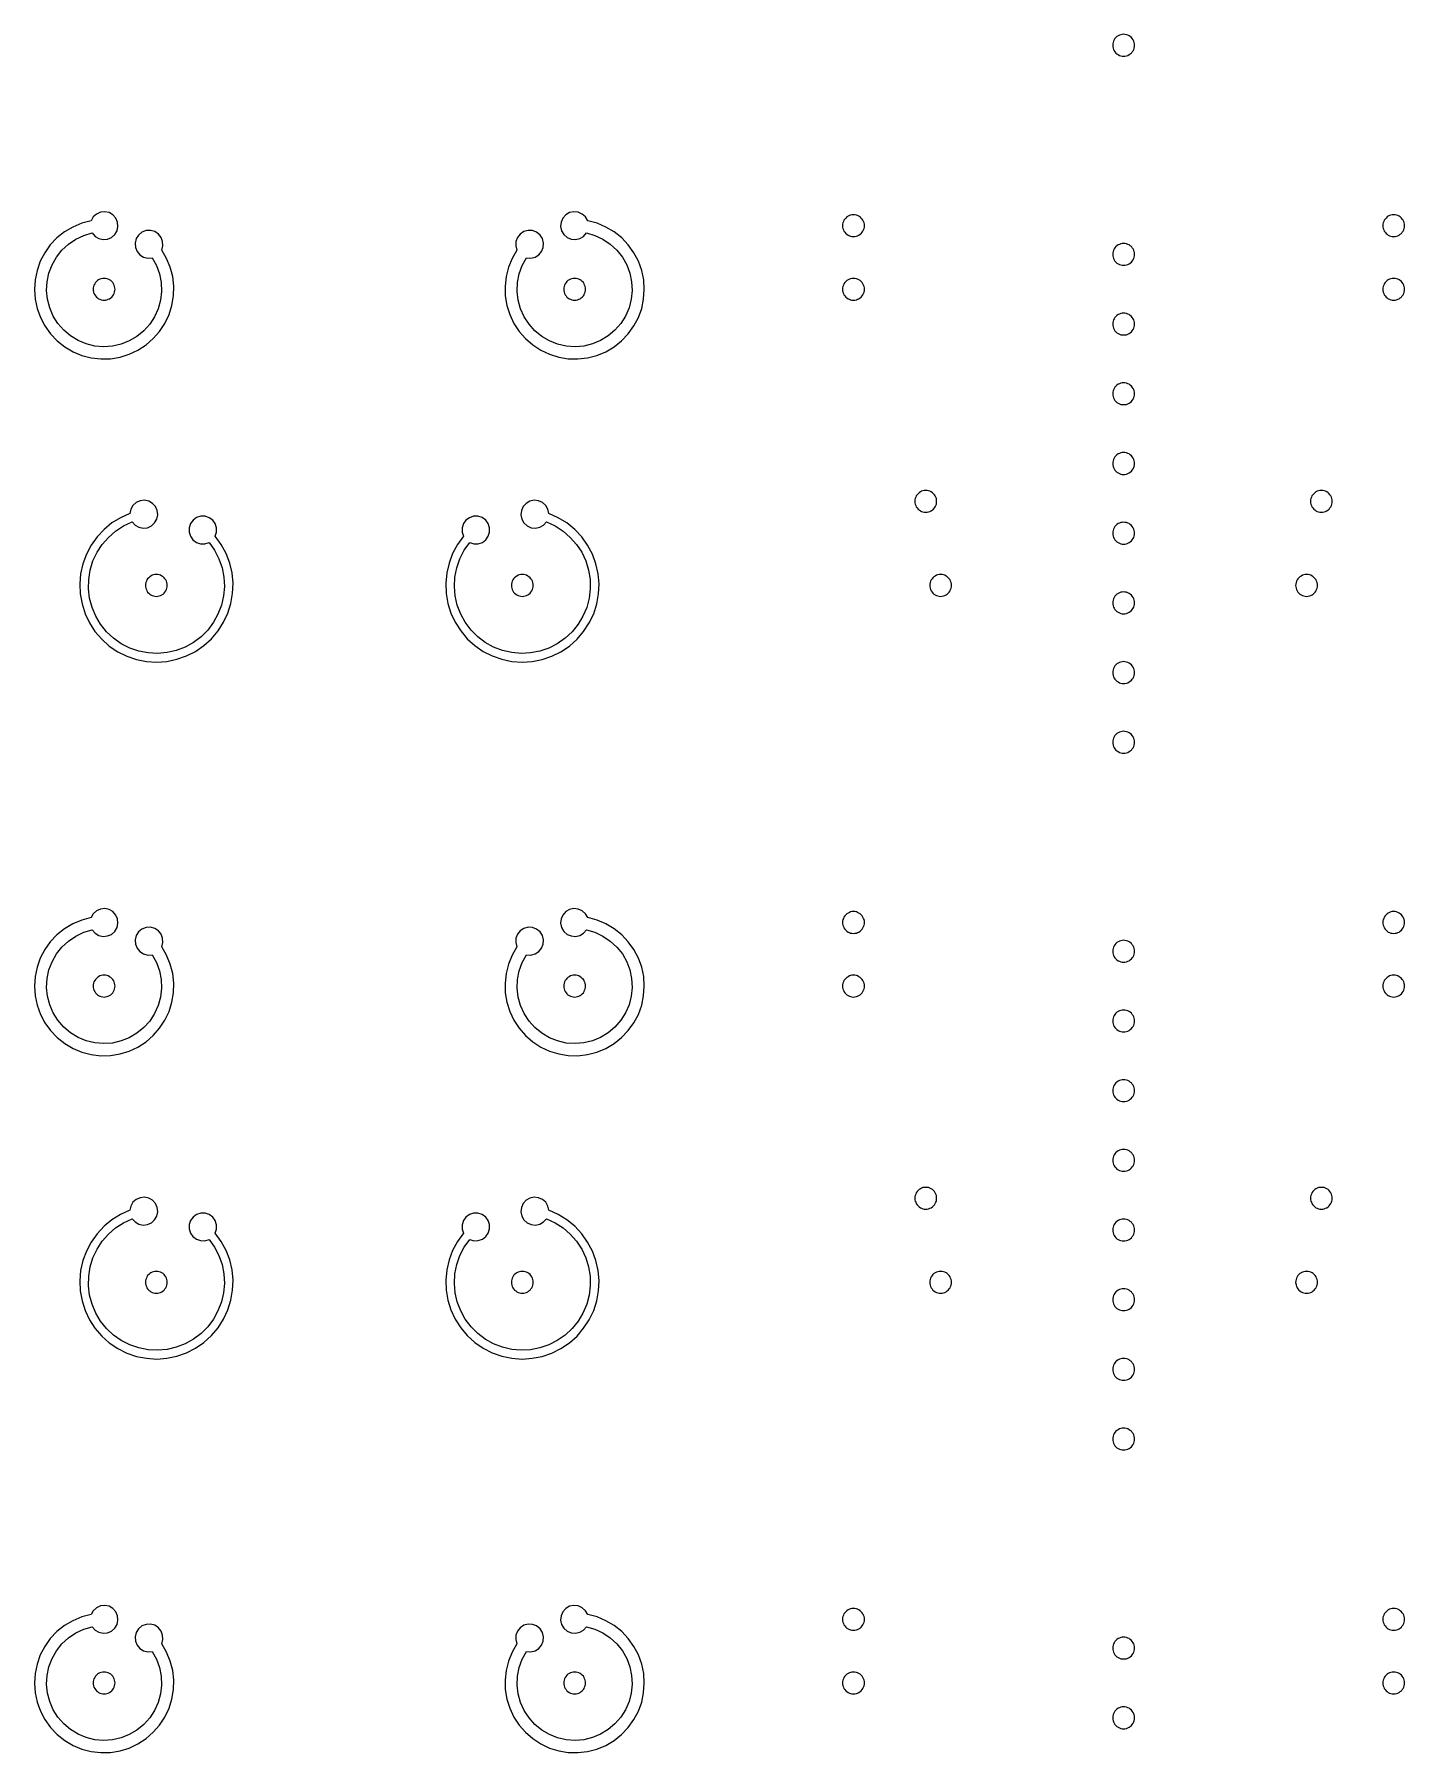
# Model space of a CAD drawing. Extents: x -100 to 100, y -100 to 100.
# Drawn here: x 30.24 to 39.66, y -25.39 to -13.58 of the extents above; entities that cross this region are included whole.
import ezdxf

# ---------------------------------------------------------------- set-up
doc = ezdxf.new("R2010")
doc.units = 0
doc.layers.add('L4', color=7, linetype='continuous')

# ---------------------------------------------------------------- blocks, each defined once
blk = doc.blocks.new('LDI_XFL94-0512-011_L4_B1')
at = {"layer": 'L4'}
for points in [[(30.637, -53.266), (30.657, -53.289), (30.683, -53.304), (30.712, -53.311), (30.742, -53.308), (30.77, -53.297), (30.792, -53.277), (30.808, -53.251), (30.814, -53.221), (30.811, -53.191), (30.799, -53.164), (30.779, -53.141), (30.753, -53.126), (30.723, -53.12), (30.693, -53.123), (30.666, -53.136), (30.644, -53.156), (30.629, -53.182), (30.565, -53.199), (30.504, -53.225), (30.447, -53.258), (30.395, -53.3), (30.349, -53.348), (30.311, -53.402), (30.28, -53.46), (30.258, -53.523), (30.244, -53.587), (30.24, -53.654), (30.244, -53.72), (30.258, -53.784), (30.281, -53.847), (30.312, -53.905), (30.35, -53.959), (30.396, -54.007), (30.448, -54.048), (30.505, -54.082), (30.566, -54.107), (30.63, -54.124), (30.696, -54.131), (30.762, -54.13), (30.828, -54.119), (30.891, -54.1), (30.951, -54.072), (31.007, -54.035), (31.057, -53.992), (31.1, -53.942), (31.137, -53.887), (31.165, -53.827), (31.185, -53.764), (31.195, -53.698), (31.197, -53.632), (31.19, -53.566), (31.173, -53.502), (31.148, -53.441), (31.115, -53.383), (31.123, -53.354), (31.121, -53.324), (31.111, -53.296), (31.092, -53.273), (31.067, -53.256), (31.038, -53.248), (31.007, -53.25), (30.979, -53.261), (30.956, -53.28), (30.94, -53.305), (30.932, -53.335), (30.934, -53.365), (30.945, -53.393), (30.965, -53.416), (30.99, -53.432), (31.02, -53.439), (31.05, -53.437), (31.079, -53.49), (31.099, -53.547), (31.111, -53.607), (31.113, -53.668), (31.106, -53.728), (31.09, -53.787), (31.065, -53.842), (31.032, -53.893), (30.992, -53.938), (30.944, -53.977), (30.892, -54.008), (30.835, -54.03), (30.776, -54.044), (30.716, -54.048), (30.655, -54.043), (30.596, -54.028), (30.54, -54.005), (30.488, -53.973), (30.441, -53.934), (30.401, -53.888), (30.369, -53.837), (30.345, -53.781), (30.33, -53.722), (30.323, -53.662), (30.327, -53.601), (30.339, -53.542), (30.361, -53.485), (30.391, -53.432), (30.429, -53.384), (30.473, -53.343), (30.524, -53.309), (30.579, -53.283), (30.637, -53.266)], [(33.621, -53.437), (33.651, -53.439), (33.68, -53.432), (33.706, -53.416), (33.725, -53.393), (33.736, -53.365), (33.738, -53.335), (33.731, -53.305), (33.715, -53.28), (33.691, -53.261), (33.663, -53.25), (33.633, -53.248), (33.604, -53.256), (33.579, -53.273), (33.56, -53.296), (33.549, -53.324), (33.548, -53.354), (33.556, -53.383), (33.523, -53.441), (33.497, -53.502), (33.481, -53.566), (33.474, -53.632), (33.475, -53.698), (33.486, -53.764), (33.506, -53.827), (33.534, -53.887), (33.57, -53.942), (33.614, -53.992), (33.664, -54.035), (33.72, -54.072), (33.78, -54.1), (33.843, -54.119), (33.908, -54.13), (33.974, -54.131), (34.04, -54.124), (34.104, -54.107), (34.166, -54.082), (34.223, -54.048), (34.275, -54.007), (34.32, -53.959), (34.359, -53.905), (34.39, -53.847), (34.413, -53.784), (34.426, -53.72), (34.431, -53.654), (34.427, -53.587), (34.413, -53.523), (34.391, -53.46), (34.36, -53.402), (34.321, -53.348), (34.276, -53.3), (34.224, -53.258), (34.167, -53.225), (34.106, -53.199), (34.042, -53.182), (34.027, -53.156), (34.005, -53.136), (33.977, -53.123), (33.947, -53.12), (33.918, -53.126), (33.892, -53.141), (33.872, -53.164), (33.859, -53.191), (33.856, -53.221), (33.863, -53.251), (33.878, -53.277), (33.901, -53.297), (33.929, -53.308), (33.959, -53.311), (33.988, -53.304), (34.014, -53.289), (34.034, -53.266), (34.092, -53.283), (34.147, -53.309), (34.197, -53.343), (34.242, -53.384), (34.28, -53.432), (34.31, -53.485), (34.331, -53.542), (34.344, -53.601), (34.347, -53.662), (34.341, -53.722), (34.326, -53.781), (34.302, -53.837), (34.269, -53.888), (34.229, -53.934), (34.183, -53.973), (34.131, -54.005), (34.075, -54.028), (34.016, -54.043), (33.955, -54.048), (33.894, -54.044), (33.835, -54.03), (33.779, -54.008), (33.726, -53.977), (33.679, -53.938), (33.639, -53.893), (33.605, -53.842), (33.58, -53.787), (33.564, -53.728), (33.557, -53.668), (33.56, -53.607), (33.571, -53.547), (33.592, -53.49), (33.621, -53.437)], [(35.868, -53.141), (35.858, -53.141), (35.849, -53.143), (35.84, -53.146), (35.831, -53.151), (35.823, -53.156), (35.815, -53.163), (35.809, -53.17), (35.803, -53.178), (35.799, -53.187), (35.796, -53.196), (35.794, -53.206), (35.793, -53.216), (35.794, -53.225), (35.796, -53.235), (35.799, -53.244), (35.803, -53.253), (35.809, -53.261), (35.815, -53.269), (35.823, -53.275), (35.831, -53.281), (35.84, -53.285), (35.849, -53.288), (35.858, -53.29), (35.868, -53.291), (35.878, -53.29), (35.888, -53.288), (35.897, -53.285), (35.906, -53.281), (35.914, -53.275), (35.921, -53.269), (35.928, -53.261), (35.933, -53.253), (35.938, -53.244), (35.941, -53.235), (35.943, -53.225), (35.943, -53.216), (35.943, -53.206), (35.941, -53.196), (35.938, -53.187), (35.933, -53.178), (35.928, -53.17), (35.921, -53.163), (35.914, -53.156), (35.906, -53.151), (35.897, -53.146), (35.888, -53.143), (35.878, -53.141), (35.868, -53.141)], [(39.581, -53.141), (39.571, -53.141), (39.561, -53.143), (39.552, -53.146), (39.543, -53.151), (39.535, -53.156), (39.528, -53.163), (39.521, -53.17), (39.516, -53.178), (39.512, -53.187), (39.508, -53.196), (39.506, -53.206), (39.506, -53.216), (39.506, -53.225), (39.508, -53.235), (39.512, -53.244), (39.516, -53.253), (39.521, -53.261), (39.528, -53.269), (39.535, -53.275), (39.543, -53.281), (39.552, -53.285), (39.561, -53.288), (39.571, -53.29), (39.581, -53.291), (39.591, -53.29), (39.6, -53.288), (39.61, -53.285), (39.618, -53.281), (39.626, -53.275), (39.634, -53.269), (39.64, -53.261), (39.646, -53.253), (39.65, -53.244), (39.653, -53.235), (39.655, -53.225), (39.656, -53.216), (39.655, -53.206), (39.653, -53.196), (39.65, -53.187), (39.646, -53.178), (39.64, -53.17), (39.634, -53.163), (39.626, -53.156), (39.618, -53.151), (39.61, -53.146), (39.6, -53.143), (39.591, -53.141), (39.581, -53.141)], [(37.725, -53.338), (37.715, -53.339), (37.705, -53.341), (37.696, -53.344), (37.687, -53.348), (37.679, -53.354), (37.672, -53.36), (37.665, -53.368), (37.66, -53.376), (37.655, -53.384), (37.652, -53.394), (37.65, -53.403), (37.65, -53.413), (37.65, -53.423), (37.652, -53.433), (37.655, -53.442), (37.66, -53.451), (37.665, -53.459), (37.672, -53.466), (37.679, -53.473), (37.687, -53.478), (37.696, -53.482), (37.705, -53.486), (37.715, -53.488), (37.725, -53.488), (37.734, -53.488), (37.744, -53.486), (37.753, -53.482), (37.762, -53.478), (37.77, -53.473), (37.778, -53.466), (37.784, -53.459), (37.79, -53.451), (37.794, -53.442), (37.797, -53.433), (37.799, -53.423), (37.8, -53.413), (37.799, -53.403), (37.797, -53.394), (37.794, -53.384), (37.79, -53.376), (37.784, -53.368), (37.778, -53.36), (37.77, -53.354), (37.762, -53.348), (37.753, -53.344), (37.744, -53.341), (37.734, -53.339), (37.725, -53.338)], [(30.719, -53.578), (30.709, -53.578), (30.699, -53.58), (30.69, -53.583), (30.681, -53.588), (30.673, -53.593), (30.666, -53.6), (30.659, -53.607), (30.654, -53.615), (30.649, -53.624), (30.646, -53.633), (30.644, -53.643), (30.644, -53.653), (30.644, -53.662), (30.646, -53.672), (30.649, -53.681), (30.654, -53.69), (30.659, -53.698), (30.666, -53.706), (30.673, -53.712), (30.681, -53.718), (30.69, -53.722), (30.699, -53.725), (30.709, -53.727), (30.719, -53.728), (30.728, -53.727), (30.738, -53.725), (30.747, -53.722), (30.756, -53.718), (30.764, -53.712), (30.772, -53.706), (30.778, -53.698), (30.784, -53.69), (30.788, -53.681), (30.791, -53.672), (30.793, -53.662), (30.794, -53.653), (30.793, -53.643), (30.791, -53.633), (30.788, -53.624), (30.784, -53.615), (30.778, -53.607), (30.772, -53.6), (30.764, -53.593), (30.756, -53.588), (30.747, -53.583), (30.738, -53.58), (30.728, -53.578), (30.719, -53.578)], [(33.952, -53.578), (33.942, -53.578), (33.933, -53.58), (33.923, -53.583), (33.915, -53.588), (33.906, -53.593), (33.899, -53.6), (33.893, -53.607), (33.887, -53.615), (33.883, -53.624), (33.88, -53.633), (33.878, -53.643), (33.877, -53.653), (33.878, -53.662), (33.88, -53.672), (33.883, -53.681), (33.887, -53.69), (33.893, -53.698), (33.899, -53.706), (33.906, -53.712), (33.915, -53.718), (33.923, -53.722), (33.933, -53.725), (33.942, -53.727), (33.952, -53.728), (33.962, -53.727), (33.972, -53.725), (33.981, -53.722), (33.99, -53.718), (33.998, -53.712), (34.005, -53.706), (34.012, -53.698), (34.017, -53.69), (34.021, -53.681), (34.025, -53.672), (34.026, -53.662), (34.027, -53.653), (34.026, -53.643), (34.025, -53.633), (34.021, -53.624), (34.017, -53.615), (34.012, -53.607), (34.005, -53.6), (33.998, -53.593), (33.99, -53.588), (33.981, -53.583), (33.972, -53.58), (33.962, -53.578), (33.952, -53.578)], [(35.868, -53.578), (35.858, -53.578), (35.849, -53.58), (35.84, -53.583), (35.831, -53.588), (35.823, -53.593), (35.815, -53.6), (35.809, -53.607), (35.803, -53.615), (35.799, -53.624), (35.796, -53.633), (35.794, -53.643), (35.793, -53.653), (35.794, -53.662), (35.796, -53.672), (35.799, -53.681), (35.803, -53.69), (35.809, -53.698), (35.815, -53.706), (35.823, -53.712), (35.831, -53.718), (35.84, -53.722), (35.849, -53.725), (35.858, -53.727), (35.868, -53.728), (35.878, -53.727), (35.888, -53.725), (35.897, -53.722), (35.906, -53.718), (35.914, -53.712), (35.921, -53.706), (35.928, -53.698), (35.933, -53.69), (35.938, -53.681), (35.941, -53.672), (35.943, -53.662), (35.943, -53.653), (35.943, -53.643), (35.941, -53.633), (35.938, -53.624), (35.933, -53.615), (35.928, -53.607), (35.921, -53.6), (35.914, -53.593), (35.906, -53.588), (35.897, -53.583), (35.888, -53.58), (35.878, -53.578), (35.868, -53.578)], [(39.581, -53.578), (39.571, -53.578), (39.561, -53.58), (39.552, -53.583), (39.543, -53.588), (39.535, -53.593), (39.528, -53.6), (39.521, -53.607), (39.516, -53.615), (39.512, -53.624), (39.508, -53.633), (39.506, -53.643), (39.506, -53.653), (39.506, -53.662), (39.508, -53.672), (39.512, -53.681), (39.516, -53.69), (39.521, -53.698), (39.528, -53.706), (39.535, -53.712), (39.543, -53.718), (39.552, -53.722), (39.561, -53.725), (39.571, -53.727), (39.581, -53.728), (39.591, -53.727), (39.6, -53.725), (39.61, -53.722), (39.618, -53.718), (39.626, -53.712), (39.634, -53.706), (39.64, -53.698), (39.646, -53.69), (39.65, -53.681), (39.653, -53.672), (39.655, -53.662), (39.656, -53.653), (39.655, -53.643), (39.653, -53.633), (39.65, -53.624), (39.646, -53.615), (39.64, -53.607), (39.634, -53.6), (39.626, -53.593), (39.618, -53.588), (39.61, -53.583), (39.6, -53.58), (39.591, -53.578), (39.581, -53.578)], [(37.725, -53.817), (37.715, -53.818), (37.705, -53.82), (37.696, -53.823), (37.687, -53.827), (37.679, -53.833), (37.672, -53.839), (37.665, -53.847), (37.66, -53.855), (37.655, -53.864), (37.652, -53.873), (37.65, -53.882), (37.65, -53.892), (37.65, -53.902), (37.652, -53.912), (37.655, -53.921), (37.66, -53.93), (37.665, -53.938), (37.672, -53.945), (37.679, -53.952), (37.687, -53.957), (37.696, -53.962), (37.705, -53.965), (37.715, -53.967), (37.725, -53.967), (37.734, -53.967), (37.744, -53.965), (37.753, -53.962), (37.762, -53.957), (37.77, -53.952), (37.778, -53.945), (37.784, -53.938), (37.79, -53.93), (37.794, -53.921), (37.797, -53.912), (37.799, -53.902), (37.8, -53.892), (37.799, -53.882), (37.797, -53.873), (37.794, -53.864), (37.79, -53.855), (37.784, -53.847), (37.778, -53.839), (37.77, -53.833), (37.762, -53.827), (37.753, -53.823), (37.744, -53.82), (37.734, -53.818), (37.725, -53.817)], [(37.725, -54.296), (37.715, -54.297), (37.705, -54.299), (37.696, -54.302), (37.687, -54.306), (37.679, -54.312), (37.672, -54.318), (37.665, -54.326), (37.66, -54.334), (37.655, -54.343), (37.652, -54.352), (37.65, -54.361), (37.65, -54.371), (37.65, -54.381), (37.652, -54.391), (37.655, -54.4), (37.66, -54.409), (37.665, -54.417), (37.672, -54.424), (37.679, -54.431), (37.687, -54.436), (37.696, -54.441), (37.705, -54.444), (37.715, -54.446), (37.725, -54.446), (37.734, -54.446), (37.744, -54.444), (37.753, -54.441), (37.762, -54.436), (37.77, -54.431), (37.778, -54.424), (37.784, -54.417), (37.79, -54.409), (37.794, -54.4), (37.797, -54.391), (37.799, -54.381), (37.8, -54.371), (37.799, -54.361), (37.797, -54.352), (37.794, -54.343), (37.79, -54.334), (37.784, -54.326), (37.778, -54.318), (37.77, -54.312), (37.762, -54.306), (37.753, -54.302), (37.744, -54.299), (37.734, -54.297), (37.725, -54.296)], [(37.725, -54.775), (37.715, -54.776), (37.705, -54.778), (37.696, -54.781), (37.687, -54.785), (37.679, -54.791), (37.672, -54.797), (37.665, -54.805), (37.66, -54.813), (37.655, -54.822), (37.652, -54.831), (37.65, -54.841), (37.65, -54.85), (37.65, -54.86), (37.652, -54.87), (37.655, -54.879), (37.66, -54.888), (37.665, -54.896), (37.672, -54.903), (37.679, -54.91), (37.687, -54.915), (37.696, -54.92), (37.705, -54.923), (37.715, -54.925), (37.725, -54.925), (37.734, -54.925), (37.744, -54.923), (37.753, -54.92), (37.762, -54.915), (37.77, -54.91), (37.778, -54.903), (37.784, -54.896), (37.79, -54.888), (37.794, -54.879), (37.797, -54.87), (37.799, -54.86), (37.8, -54.85), (37.799, -54.841), (37.797, -54.831), (37.794, -54.822), (37.79, -54.813), (37.784, -54.805), (37.778, -54.797), (37.77, -54.791), (37.762, -54.785), (37.753, -54.781), (37.744, -54.778), (37.734, -54.776), (37.725, -54.775)], [(36.365, -55.036), (36.355, -55.036), (36.346, -55.038), (36.336, -55.041), (36.328, -55.046), (36.32, -55.051), (36.312, -55.058), (36.306, -55.065), (36.3, -55.073), (36.296, -55.082), (36.293, -55.091), (36.291, -55.101), (36.29, -55.111), (36.291, -55.121), (36.293, -55.13), (36.296, -55.139), (36.3, -55.148), (36.306, -55.156), (36.312, -55.164), (36.32, -55.17), (36.328, -55.176), (36.336, -55.18), (36.346, -55.183), (36.355, -55.185), (36.365, -55.186), (36.375, -55.185), (36.385, -55.183), (36.394, -55.18), (36.403, -55.176), (36.411, -55.17), (36.418, -55.164), (36.425, -55.156), (36.43, -55.148), (36.434, -55.139), (36.438, -55.13), (36.44, -55.121), (36.44, -55.111), (36.44, -55.101), (36.438, -55.091), (36.434, -55.082), (36.43, -55.073), (36.425, -55.065), (36.418, -55.058), (36.411, -55.051), (36.403, -55.046), (36.394, -55.041), (36.385, -55.038), (36.375, -55.036), (36.365, -55.036)], [(39.084, -55.036), (39.074, -55.036), (39.065, -55.038), (39.055, -55.041), (39.046, -55.046), (39.038, -55.051), (39.031, -55.058), (39.024, -55.065), (39.019, -55.073), (39.015, -55.082), (39.011, -55.091), (39.01, -55.101), (39.009, -55.111), (39.01, -55.121), (39.011, -55.13), (39.015, -55.139), (39.019, -55.148), (39.024, -55.156), (39.031, -55.164), (39.038, -55.17), (39.046, -55.176), (39.055, -55.18), (39.065, -55.183), (39.074, -55.185), (39.084, -55.186), (39.094, -55.185), (39.103, -55.183), (39.113, -55.18), (39.121, -55.176), (39.13, -55.17), (39.137, -55.164), (39.143, -55.156), (39.149, -55.148), (39.153, -55.139), (39.156, -55.13), (39.158, -55.121), (39.159, -55.111), (39.158, -55.101), (39.156, -55.091), (39.153, -55.082), (39.149, -55.073), (39.143, -55.065), (39.137, -55.058), (39.13, -55.051), (39.121, -55.046), (39.113, -55.041), (39.103, -55.038), (39.094, -55.036), (39.084, -55.036)], [(30.912, -55.252), (30.932, -55.274), (30.958, -55.289), (30.987, -55.295), (31.017, -55.292), (31.044, -55.279), (31.066, -55.259), (31.081, -55.233), (31.087, -55.204), (31.084, -55.174), (31.072, -55.147), (31.052, -55.125), (31.026, -55.11), (30.996, -55.103), (30.967, -55.107), (30.939, -55.119), (30.917, -55.139), (30.902, -55.165), (30.896, -55.194), (30.832, -55.223), (30.772, -55.259), (30.718, -55.304), (30.67, -55.355), (30.629, -55.412), (30.597, -55.474), (30.572, -55.539), (30.557, -55.608), (30.551, -55.678), (30.554, -55.747), (30.567, -55.816), (30.588, -55.883), (30.618, -55.946), (30.656, -56.005), (30.702, -56.058), (30.754, -56.105), (30.812, -56.144), (30.875, -56.175), (30.941, -56.198), (31.01, -56.211), (31.08, -56.216), (31.15, -56.211), (31.219, -56.196), (31.285, -56.173), (31.347, -56.142), (31.405, -56.102), (31.457, -56.055), (31.502, -56.001), (31.54, -55.942), (31.569, -55.879), (31.59, -55.812), (31.602, -55.743), (31.605, -55.673), (31.598, -55.603), (31.582, -55.535), (31.557, -55.47), (31.524, -55.408), (31.483, -55.351), (31.492, -55.323), (31.492, -55.293), (31.483, -55.264), (31.465, -55.24), (31.441, -55.223), (31.413, -55.213), (31.383, -55.213), (31.354, -55.222), (31.33, -55.24), (31.312, -55.264), (31.303, -55.292), (31.303, -55.322), (31.312, -55.351), (31.329, -55.375), (31.353, -55.393), (31.382, -55.402), (31.411, -55.403), (31.44, -55.394), (31.478, -55.447), (31.507, -55.505), (31.529, -55.567), (31.541, -55.631), (31.545, -55.696), (31.539, -55.761), (31.525, -55.824), (31.501, -55.885), (31.47, -55.942), (31.431, -55.995), (31.385, -56.041), (31.333, -56.08), (31.276, -56.112), (31.215, -56.135), (31.151, -56.15), (31.086, -56.156), (31.021, -56.152), (30.957, -56.14), (30.895, -56.119), (30.837, -56.089), (30.784, -56.051), (30.736, -56.007), (30.695, -55.956), (30.661, -55.9), (30.636, -55.84), (30.619, -55.777), (30.611, -55.712), (30.613, -55.647), (30.623, -55.583), (30.642, -55.52), (30.67, -55.461), (30.705, -55.407), (30.748, -55.358), (30.798, -55.315), (30.852, -55.28), (30.912, -55.252)], [(33.231, -55.394), (33.259, -55.403), (33.289, -55.402), (33.318, -55.393), (33.342, -55.375), (33.359, -55.351), (33.368, -55.322), (33.368, -55.292), (33.358, -55.264), (33.341, -55.24), (33.317, -55.222), (33.288, -55.213), (33.258, -55.213), (33.23, -55.223), (33.205, -55.24), (33.188, -55.264), (33.179, -55.293), (33.179, -55.323), (33.188, -55.351), (33.147, -55.408), (33.114, -55.47), (33.089, -55.535), (33.073, -55.603), (33.066, -55.673), (33.069, -55.743), (33.081, -55.812), (33.101, -55.879), (33.131, -55.942), (33.169, -56.001), (33.214, -56.055), (33.266, -56.102), (33.324, -56.142), (33.386, -56.173), (33.452, -56.196), (33.521, -56.211), (33.591, -56.216), (33.66, -56.211), (33.729, -56.198), (33.795, -56.175), (33.858, -56.144), (33.916, -56.105), (33.969, -56.058), (34.014, -56.005), (34.052, -55.946), (34.083, -55.883), (34.104, -55.816), (34.116, -55.747), (34.12, -55.678), (34.114, -55.608), (34.098, -55.539), (34.074, -55.474), (34.041, -55.412), (34.001, -55.355), (33.953, -55.304), (33.898, -55.259), (33.839, -55.223), (33.775, -55.194), (33.769, -55.165), (33.754, -55.139), (33.731, -55.119), (33.704, -55.107), (33.674, -55.103), (33.645, -55.11), (33.619, -55.125), (33.599, -55.147), (33.587, -55.174), (33.583, -55.204), (33.589, -55.233), (33.604, -55.259), (33.626, -55.279), (33.654, -55.292), (33.683, -55.295), (33.713, -55.289), (33.739, -55.274), (33.759, -55.252), (33.818, -55.28), (33.873, -55.315), (33.922, -55.358), (33.965, -55.407), (34.001, -55.461), (34.029, -55.52), (34.048, -55.583), (34.058, -55.647), (34.059, -55.712), (34.051, -55.777), (34.035, -55.84), (34.009, -55.9), (33.976, -55.956), (33.935, -56.007), (33.887, -56.051), (33.833, -56.089), (33.775, -56.119), (33.714, -56.14), (33.65, -56.152), (33.585, -56.156), (33.52, -56.15), (33.456, -56.135), (33.395, -56.112), (33.338, -56.08), (33.286, -56.041), (33.24, -55.995), (33.201, -55.942), (33.169, -55.885), (33.146, -55.824), (33.131, -55.761), (33.126, -55.696), (33.129, -55.631), (33.142, -55.567), (33.163, -55.505), (33.193, -55.447), (33.231, -55.394)], [(37.725, -55.254), (37.715, -55.255), (37.705, -55.257), (37.696, -55.26), (37.687, -55.264), (37.679, -55.27), (37.672, -55.276), (37.665, -55.284), (37.66, -55.292), (37.655, -55.301), (37.652, -55.31), (37.65, -55.32), (37.65, -55.329), (37.65, -55.339), (37.652, -55.349), (37.655, -55.358), (37.66, -55.367), (37.665, -55.375), (37.672, -55.382), (37.679, -55.389), (37.687, -55.394), (37.696, -55.399), (37.705, -55.402), (37.715, -55.404), (37.725, -55.404), (37.734, -55.404), (37.744, -55.402), (37.753, -55.399), (37.762, -55.394), (37.77, -55.389), (37.778, -55.382), (37.784, -55.375), (37.79, -55.367), (37.794, -55.358), (37.797, -55.349), (37.799, -55.339), (37.8, -55.329), (37.799, -55.32), (37.797, -55.31), (37.794, -55.301), (37.79, -55.292), (37.784, -55.284), (37.778, -55.276), (37.77, -55.27), (37.762, -55.264), (37.753, -55.26), (37.744, -55.257), (37.734, -55.255), (37.725, -55.254)], [(31.078, -55.614), (31.068, -55.614), (31.058, -55.616), (31.049, -55.619), (31.04, -55.624), (31.032, -55.629), (31.025, -55.636), (31.018, -55.643), (31.013, -55.651), (31.009, -55.66), (31.005, -55.669), (31.003, -55.679), (31.003, -55.689), (31.003, -55.698), (31.005, -55.708), (31.009, -55.717), (31.013, -55.726), (31.018, -55.734), (31.025, -55.742), (31.032, -55.748), (31.04, -55.754), (31.049, -55.758), (31.058, -55.761), (31.068, -55.763), (31.078, -55.764), (31.088, -55.763), (31.097, -55.761), (31.107, -55.758), (31.115, -55.754), (31.124, -55.748), (31.131, -55.742), (31.137, -55.734), (31.143, -55.726), (31.147, -55.717), (31.15, -55.708), (31.152, -55.698), (31.153, -55.689), (31.152, -55.679), (31.15, -55.669), (31.147, -55.66), (31.143, -55.651), (31.137, -55.643), (31.131, -55.636), (31.124, -55.629), (31.115, -55.624), (31.107, -55.619), (31.097, -55.616), (31.088, -55.614), (31.078, -55.614)], [(33.593, -55.614), (33.583, -55.614), (33.573, -55.616), (33.564, -55.619), (33.555, -55.624), (33.547, -55.629), (33.54, -55.636), (33.533, -55.643), (33.528, -55.651), (33.524, -55.66), (33.52, -55.669), (33.518, -55.679), (33.518, -55.689), (33.518, -55.698), (33.52, -55.708), (33.524, -55.717), (33.528, -55.726), (33.533, -55.734), (33.54, -55.742), (33.547, -55.748), (33.555, -55.754), (33.564, -55.758), (33.573, -55.761), (33.583, -55.763), (33.593, -55.764), (33.603, -55.763), (33.612, -55.761), (33.622, -55.758), (33.63, -55.754), (33.638, -55.748), (33.646, -55.742), (33.652, -55.734), (33.658, -55.726), (33.662, -55.717), (33.665, -55.708), (33.667, -55.698), (33.668, -55.689), (33.667, -55.679), (33.665, -55.669), (33.662, -55.66), (33.658, -55.651), (33.652, -55.643), (33.646, -55.636), (33.638, -55.629), (33.63, -55.624), (33.622, -55.619), (33.612, -55.616), (33.603, -55.614), (33.593, -55.614)], [(36.467, -55.614), (36.457, -55.614), (36.448, -55.616), (36.438, -55.619), (36.43, -55.624), (36.421, -55.629), (36.414, -55.636), (36.408, -55.643), (36.402, -55.651), (36.398, -55.66), (36.395, -55.669), (36.393, -55.679), (36.392, -55.689), (36.393, -55.698), (36.395, -55.708), (36.398, -55.717), (36.402, -55.726), (36.408, -55.734), (36.414, -55.742), (36.421, -55.748), (36.43, -55.754), (36.438, -55.758), (36.448, -55.761), (36.457, -55.763), (36.467, -55.764), (36.477, -55.763), (36.486, -55.761), (36.496, -55.758), (36.505, -55.754), (36.513, -55.748), (36.52, -55.742), (36.527, -55.734), (36.532, -55.726), (36.536, -55.717), (36.54, -55.708), (36.541, -55.698), (36.542, -55.689), (36.541, -55.679), (36.54, -55.669), (36.536, -55.66), (36.532, -55.651), (36.527, -55.643), (36.52, -55.636), (36.513, -55.629), (36.505, -55.624), (36.496, -55.619), (36.486, -55.616), (36.477, -55.614), (36.467, -55.614)], [(38.982, -55.614), (38.972, -55.614), (38.963, -55.616), (38.953, -55.619), (38.945, -55.624), (38.936, -55.629), (38.929, -55.636), (38.923, -55.643), (38.917, -55.651), (38.913, -55.66), (38.91, -55.669), (38.908, -55.679), (38.907, -55.689), (38.908, -55.698), (38.91, -55.708), (38.913, -55.717), (38.917, -55.726), (38.923, -55.734), (38.929, -55.742), (38.936, -55.748), (38.945, -55.754), (38.953, -55.758), (38.963, -55.761), (38.972, -55.763), (38.982, -55.764), (38.992, -55.763), (39.001, -55.761), (39.011, -55.758), (39.02, -55.754), (39.028, -55.748), (39.035, -55.742), (39.042, -55.734), (39.047, -55.726), (39.051, -55.717), (39.054, -55.708), (39.056, -55.698), (39.057, -55.689), (39.056, -55.679), (39.054, -55.669), (39.051, -55.66), (39.047, -55.651), (39.042, -55.643), (39.035, -55.636), (39.028, -55.629), (39.02, -55.624), (39.011, -55.619), (39.001, -55.616), (38.992, -55.614), (38.982, -55.614)], [(37.725, -55.733), (37.715, -55.734), (37.705, -55.736), (37.696, -55.739), (37.687, -55.743), (37.679, -55.749), (37.672, -55.755), (37.665, -55.763), (37.66, -55.771), (37.655, -55.78), (37.652, -55.789), (37.65, -55.799), (37.65, -55.808), (37.65, -55.818), (37.652, -55.828), (37.655, -55.837), (37.66, -55.846), (37.665, -55.854), (37.672, -55.861), (37.679, -55.868), (37.687, -55.873), (37.696, -55.878), (37.705, -55.881), (37.715, -55.883), (37.725, -55.883), (37.734, -55.883), (37.744, -55.881), (37.753, -55.878), (37.762, -55.873), (37.77, -55.868), (37.778, -55.861), (37.784, -55.854), (37.79, -55.846), (37.794, -55.837), (37.797, -55.828), (37.799, -55.818), (37.8, -55.808), (37.799, -55.799), (37.797, -55.789), (37.794, -55.78), (37.79, -55.771), (37.784, -55.763), (37.778, -55.755), (37.77, -55.749), (37.762, -55.743), (37.753, -55.739), (37.744, -55.736), (37.734, -55.734), (37.725, -55.733)], [(37.725, -56.212), (37.715, -56.213), (37.705, -56.215), (37.696, -56.218), (37.687, -56.222), (37.679, -56.228), (37.672, -56.234), (37.665, -56.242), (37.66, -56.25), (37.655, -56.259), (37.652, -56.268), (37.65, -56.278), (37.65, -56.287), (37.65, -56.297), (37.652, -56.307), (37.655, -56.316), (37.66, -56.325), (37.665, -56.333), (37.672, -56.34), (37.679, -56.347), (37.687, -56.352), (37.696, -56.357), (37.705, -56.36), (37.715, -56.362), (37.725, -56.362), (37.734, -56.362), (37.744, -56.36), (37.753, -56.357), (37.762, -56.352), (37.77, -56.347), (37.778, -56.34), (37.784, -56.333), (37.79, -56.325), (37.794, -56.316), (37.797, -56.307), (37.799, -56.297), (37.8, -56.287), (37.799, -56.278), (37.797, -56.268), (37.794, -56.259), (37.79, -56.25), (37.784, -56.242), (37.778, -56.234), (37.77, -56.228), (37.762, -56.222), (37.753, -56.218), (37.744, -56.215), (37.734, -56.213), (37.725, -56.212)], [(37.725, -56.691), (37.715, -56.692), (37.705, -56.694), (37.696, -56.697), (37.687, -56.702), (37.679, -56.707), (37.672, -56.713), (37.665, -56.721), (37.66, -56.729), (37.655, -56.738), (37.652, -56.747), (37.65, -56.757), (37.65, -56.766), (37.65, -56.776), (37.652, -56.786), (37.655, -56.795), (37.66, -56.804), (37.665, -56.812), (37.672, -56.82), (37.679, -56.826), (37.687, -56.831), (37.696, -56.836), (37.705, -56.839), (37.715, -56.841), (37.725, -56.841), (37.734, -56.841), (37.744, -56.839), (37.753, -56.836), (37.762, -56.831), (37.77, -56.826), (37.778, -56.82), (37.784, -56.812), (37.79, -56.804), (37.794, -56.795), (37.797, -56.786), (37.799, -56.776), (37.8, -56.766), (37.799, -56.757), (37.797, -56.747), (37.794, -56.738), (37.79, -56.729), (37.784, -56.721), (37.778, -56.713), (37.77, -56.707), (37.762, -56.702), (37.753, -56.697), (37.744, -56.694), (37.734, -56.692), (37.725, -56.691)]]:
    blk.add_lwpolyline(points, close=True, dxfattribs=at)

msp = doc.modelspace()

# ---------------------------------------------------------------- block references
at = {"layer": 'L4'}
for p in [(0, 43.114), (0, 38.323), (0, 33.533), (0, 28.743)]:
    msp.add_blockref('LDI_XFL94-0512-011_L4_B1', p, dxfattribs=at)

doc.saveas('drawing.dxf')
